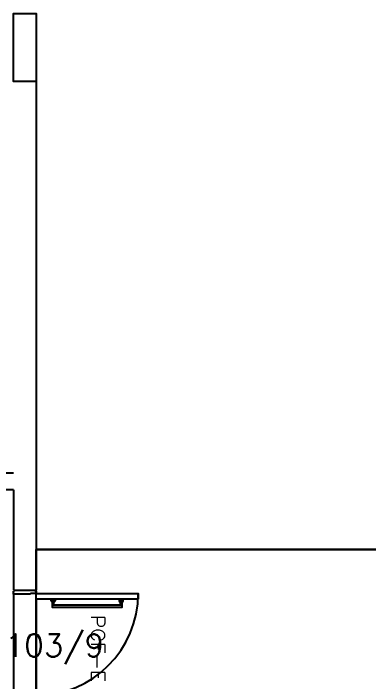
# Model space of a CAD drawing. Header units: millimetres. Extents: x 2046 to 2564, y 885 to 1120.
# Drawn here: x 2344.71 to 2347.84, y 932.41 to 938.3 of the extents above; entities that cross this region are included whole.
import ezdxf

# ---------------------------------------------------------------- set-up
doc = ezdxf.new("R2010")
doc.units = ezdxf.units.MM
doc.header["$LTSCALE"] = 10
for name, color, linetype in [('AR-ALV', 2, 'Continuous'), ('AR-CALÇADA', 1, 'Continuous'), ('AR-ESCADA', 2, 'Continuous'), ('AR-ESTC', 3, 'Continuous'), ('AR-PF-maçaneta', 1, 'Continuous'), ('AR-PF-mov', 1, 'Continuous'), ('AR-PF-pm1', 2, 'Continuous'), ('AR-PF-soleira', 1, 'Continuous'), ('AR-PISO', 1, 'Continuous'), ('AR-PORTA', 1, 'Continuous'), ('ENDEREÇO', 2, 'Continuous'), ('PM-TXT', 2, 'Continuous')]:
    doc.layers.add(name, color=color, linetype=linetype)
doc.styles.add('S12', font='simplex.shx', dxfattribs={"width": 1.1, "height": 0.12})
doc.styles.add('UNB1-100', font='simplex.shx', dxfattribs={"height": 0.2})

# ---------------------------------------------------------------- blocks, each defined once
blk = doc.blocks.new('ES-2P-1PAV-D')
at = {"layer": 'AR-PISO'}
for p in [(6.35, 0.775), (0, -0.775)]:
    blk.add_line(p, (0, 0.775), dxfattribs=at)
blk = doc.blocks.new('pcf-alv-01p-esq')
at = {"layer": 'AR-PF-maçaneta'}
blk.add_line((0.13, 0.3425), (0.13, 0.9575), dxfattribs=at)
for points in [[(0.09, 0.9575), (0.105, 0.9575), (0.105, 0.9625), (0.095, 0.9675), (0.08, 0.9675), (0.08, 0.9325), (0.095, 0.9325), (0.105, 0.9375), (0.105, 0.9425), (0.09, 0.9425)], [(0.13, 0.3575), (0.09, 0.3575), (0.09, 0.3425), (0.15, 0.3425), (0.15, 0.9575), (0.09, 0.9575), (0.09, 0.9425), (0.13, 0.9425)], [(0.09, 0.3425), (0.105, 0.3425), (0.105, 0.3375), (0.095, 0.3325), (0.08, 0.3325), (0.08, 0.3675), (0.095, 0.3675), (0.105, 0.3625), (0.105, 0.3575), (0.09, 0.3575)]]:
    blk.add_lwpolyline(points, dxfattribs=at)
at = {"layer": 'AR-PF-mov'}
blk.add_arc((0.03, 0.2), 0.9, 0, 90, dxfattribs=at)
at = {"layer": 'AR-PF-pm1'}
for p, q in [((0, 0.01), (0, 0.19)), ((0.01, 0.19), (0, 0.19)), ((0.01, 0.2), (0.03, 0.2)), ((0.01, 0.2), (0.01, 0.19)), ((0.03, 0.2), (0.03, 0.15)), ((0.95, 0.2), (0.93, 0.2)), ((0.93, 0.2), (0.93, 0.15)), ((0.95, 0.2), (0.95, 0.19)), ((0.95, 0.19), (0.96, 0.19)), ((0.96, 0.01), (0.96, 0.19)), ((0.03, 0.15), (0.035, 0.15)), ((0.035, 0.15), (0.035, 0)), ((0.93, 0.15), (0.925, 0.15)), ((0.925, 0.15), (0.925, 0)), ((0.01, 0.01), (0, 0.01)), ((0.01, 0), (0.01, 0.01)), ((0.035, 0), (0.01, 0)), ((0.925, 0), (0.95, 0)), ((0.95, 0), (0.95, 0.01)), ((0.95, 0.01), (0.96, 0.01))]:
    blk.add_line(p, q, dxfattribs=at)
blk.add_lwpolyline([(0.08, 1.1), (0.08, 0.2), (0.03, 0.2), (0.03, 1.1)], close=True, dxfattribs=at)
at = {"layer": 'AR-PF-soleira'}
for p, q in [((0.08, 0.2), (0.93, 0.2)), ((0.035, 0), (0.925, 0))]:
    blk.add_line(p, q, dxfattribs=at)
at = {"layer": 'PM-TXT', "style": 'S12', "width": 1.1}
blk.add_attdef('PF', (0.2186, 0.6852), '', height=0.12, dxfattribs=at)
at = {"layer": 'PM-TXT', "style": 'S12', "width": 1.1, "flags": 1}
for tag, p in [('LARGURA', (0.2186, 0.4852)), ('ALVENARIA-GESSO', (0.2186, 0.2852)), ('VISOR', (0.2186, 0.0852)), ('FERRAGEM', (0.2186, -0.1148))]:
    blk.add_attdef(tag, p, '', height=0.12, dxfattribs=at)

msp = doc.modelspace()

# ---------------------------------------------------------------- linework, layer by layer
at = {"layer": 'AR-ALV'}
for p, q in [((2344.9109, 937.7024), (2344.9109, 933.2199)), ((2344.7109, 934.1024), (2344.7109, 933.2199)), ((2344.7109, 933.2199), (2344.9109, 933.2199))]:
    msp.add_line(p, q, dxfattribs=at)
msp.add_lwpolyline([(2344.7109, 934.1024), (2344.6107, 934.1024), (2344.6107, 934.2524), (2344.7109, 934.2524)], dxfattribs=at)
at = {"layer": 'AR-CALÇADA'}
msp.add_line((2344.9109, 933.5774), (2361.0309, 933.5774), dxfattribs=at)
at = {"layer": 'AR-ESTC'}
msp.add_lwpolyline([(2344.9109, 937.7024), (2344.7109, 937.7024), (2344.7109, 938.3024), (2344.9109, 938.3024)], close=True, dxfattribs=at)

# ---------------------------------------------------------------- block references
at = {"layer": 'AR-ESCADA'}
msp.add_blockref('ES-2P-1PAV-D', (2344.9109, 932.8024), dxfattribs=at)
at = {"layer": 'AR-PORTA', "rotation": 270}
msp.add_blockref('pcf-alv-01p-esq', (2344.7109, 933.2199), dxfattribs=at).add_auto_attribs({'PF': 'PCF-E'})

# ---------------------------------------------------------------- texts
at = {"layer": 'ENDEREÇO', "style": 'UNB1-100'}
msp.add_text('BSS-103/9', height=0.2, dxfattribs=at).set_placement((2343.8906, 932.6322))

doc.saveas('drawing.dxf')
